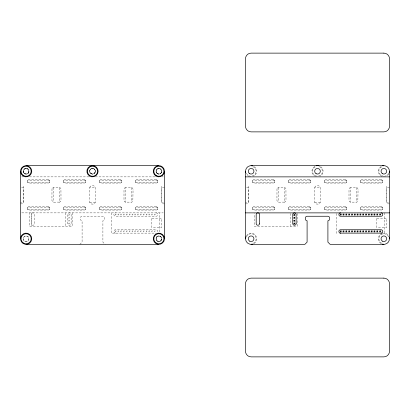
<?xml version="1.0" encoding="UTF-8"?>
<svg xmlns="http://www.w3.org/2000/svg" width="410" height="410" viewBox="0 0 410 410"><rect width="100%" height="100%" fill="white"/><g stroke="black" fill="none" stroke-linecap="round" stroke-linejoin="round"><path stroke-width="0.31" stroke-dasharray="2.05 1.54" d="M111.177 212.877L111.177 233.126L156.061 233.126M159.551 231.86L159.551 212.877M336.174 213.507L336.174 233.126L338.086 233.126M384.549 212.877L384.549 233.126L383.278 233.126M23.319 171.308L23.396 171.887M23.324 171.16L23.401 170.591M89.693 171.308L89.769 171.887M89.698 171.16L89.775 170.591M156.072 171.308L156.148 171.887M156.077 171.16L156.148 170.591M156.072 238.835L156.148 239.389M156.077 238.656L156.148 238.092M161.678 238.835L161.601 239.389M28.592 172.584C29.622 170.857 28.203 168.423 26.199 168.448M89.687 187.565C89.882 184.93 95.115 184.936 95.315 187.565L95.315 202.186C95.115 204.81 89.882 204.821 89.687 202.186L89.687 187.565L95.315 187.565M94.966 172.584C95.991 170.857 94.587 168.418 92.578 168.448M161.34 172.584C162.365 170.857 160.961 168.418 158.952 168.448M314.685 187.565C314.88 184.93 320.118 184.936 320.312 187.565L320.312 202.186C320.118 204.81 314.88 204.821 314.685 202.186L314.685 187.565L320.312 187.565M28.854 171.887L28.931 171.308M95.228 171.887L95.304 171.308M161.601 171.887L161.678 171.308M23.442 170.437L23.657 169.919M89.816 170.437L90.031 169.919M156.195 170.437L156.41 169.919M156.195 237.938L156.41 237.421M161.576 239.517L161.34 240.086M28.843 171.98C28.326 174.301 24.872 174.773 23.734 172.718M95.217 171.98C92.68 178.053 85.946 169.468 92.424 168.448M161.591 171.98C161.074 174.291 157.624 174.788 156.487 172.718M23.739 169.781L24.082 169.33M90.113 169.781L90.456 169.33M156.487 169.781L156.83 169.33M156.487 237.277L156.83 236.831M28.515 172.718L28.141 173.204M94.889 172.718L94.515 173.204M161.263 172.718L160.889 173.204M161.263 240.219C158.04 244.888 153.073 236.447 158.798 235.95M160.863 240.737C162.606 239.132 161.314 235.899 158.952 235.95M24.19 169.217L24.646 168.869M90.569 169.217L91.02 168.869M156.943 169.217L157.394 168.869M156.943 236.719L157.394 236.37M79.842 244.375L82.092 242.125L82.092 220.749A1.686 1.686 0 0 1 80.406 219.063L80.406 217.935A1.686 1.686 0 0 1 82.092 216.249L102.905 216.249A1.686 1.686 0 0 1 104.596 217.935L104.596 219.063A1.686 1.686 0 0 1 102.905 220.749L102.905 242.125L105.155 244.375M28.044 173.292L27.578 173.65M94.418 173.292L93.951 173.65M160.792 173.292L160.325 173.65M160.792 240.793L160.351 241.136M24.774 168.792L25.312 168.566M91.046 173.65L91.02 173.635A2.808 2.808 0 0 1 91.174 168.776L91.686 168.566M157.425 173.65L157.399 173.635A2.808 2.808 0 0 1 157.548 168.776L158.065 168.566M157.522 236.293L158.065 236.068M27.444 173.722L26.916 173.937M93.818 173.722L93.295 173.937M160.197 173.722L159.669 173.937M160.197 241.223L159.669 241.439M26.05 168.448C24.046 168.418 22.632 170.862 23.662 172.584M158.798 168.448C156.789 168.423 155.38 170.857 156.41 172.584M26.763 173.978L26.204 174.05M93.137 173.978L92.583 174.05M159.516 173.978L158.957 174.05M159.516 241.48L158.957 241.551M91.773 168.536L93.229 168.536M158.147 168.536L159.603 168.536M158.147 236.032L159.603 236.032M25.399 168.536L26.855 168.536M125.685 187.565L124.496 188.057L123.999 189.251L123.999 200.5L124.348 201.525L125.25 202.13L131.764 202.145L132.825 201.361L133.06 189.251C132.579 185.945 127.612 188.226 125.685 187.565L125.685 202.186M350.688 187.565L349.494 188.057L349.002 189.251L349.002 200.5L349.351 201.525L350.253 202.13L356.761 202.145L357.827 201.361L358.063 189.251C357.576 185.945 352.615 188.226 350.688 187.565L350.688 202.186M59.25 202.186L60.485 201.715L60.998 200.5L60.941 188.805L60.311 187.888L59.25 187.565M284.253 202.186L285.483 201.715L286.001 200.5L285.939 188.805L285.309 187.888L284.253 187.565M26.045 174.05L25.487 173.978M92.419 174.05L91.861 173.978M158.793 174.05L158.234 173.978M21.781 176.874L23.062 176.874M29.458 176.874L89.621 176.874M95.381 176.874L155.539 176.874M161.94 176.874L163.221 176.874M21.628 187.565L23.314 187.565L23.314 202.186L20.5 202.186M164.502 187.565L161.689 187.565L161.689 202.186L163.375 202.186M246.625 187.565L248.311 187.565L248.311 202.186L245.498 202.186M389.5 187.565L386.686 187.565L386.686 202.186L388.372 202.186M89.687 202.186L95.315 202.186M314.685 202.186L320.312 202.186M20.5 203.873L21.904 203.873A1.686 1.686 0 0 0 23.595 202.186L23.595 187.565A1.686 1.686 0 0 0 21.904 185.873M164.502 203.873L163.093 203.873A1.686 1.686 0 0 1 161.407 202.186L161.407 187.565A1.686 1.686 0 0 1 163.093 185.873M245.498 203.873L246.907 203.873A1.686 1.686 0 0 0 248.593 202.186L248.593 187.565A1.686 1.686 0 0 0 246.907 185.873M389.5 203.873L388.096 203.873A1.686 1.686 0 0 1 386.404 202.186L386.404 187.565A1.686 1.686 0 0 1 388.096 185.873M21.781 212.877L163.221 212.877M158.793 241.551L158.234 241.48M158.081 173.937L157.553 173.722M91.707 173.937L91.179 173.722M25.276 173.927L24.805 173.722M158.081 241.439L157.553 241.223M159.685 168.566L160.228 168.792M93.311 168.566L93.854 168.792M26.937 168.566L27.475 168.792M159.685 236.068L160.228 236.293M157.399 241.136L156.958 240.793M24.672 173.65L24.21 173.292M160.356 168.869L160.807 169.217M93.982 168.869L94.433 169.217M160.356 236.37L160.807 236.719M27.603 168.869L28.059 169.217M156.958 173.292L157.399 173.635A2.808 2.808 0 0 0 161.678 171.339A2.808 2.808 0 0 0 157.548 168.776M90.584 173.292L91.02 173.635A2.808 2.808 0 0 0 95.304 171.339A2.808 2.808 0 0 0 91.174 168.776M160.92 169.33L161.263 169.781M160.92 236.831L161.263 237.277M94.541 169.33L94.884 169.781M28.167 169.33L28.51 169.781M156.861 240.706L156.487 240.219M90.487 173.204L90.113 172.718M156.861 173.204L156.174 172.021M24.139 173.24L23.406 171.98M161.34 169.919L161.555 170.437M161.34 237.421L161.555 237.938M94.966 169.919L95.181 170.437M28.592 169.919L28.808 170.437M156.41 240.086L156.174 239.517M90.036 172.584L89.785 171.98M161.601 170.591L161.673 171.16M161.601 238.092L161.673 238.656M95.228 170.591L95.299 171.16M28.849 170.591L28.925 171.16M356.31 187.565L356.31 202.186M297.137 213.487L297.137 226.376L254.39 226.376L254.39 213.487M290.388 213.487L290.388 226.376M278.687 187.565L278.687 202.186M131.313 187.565L131.313 202.186M72.139 212.877L72.139 226.376L29.387 226.376L29.387 212.877M65.39 212.877L65.39 226.376M53.689 187.565L53.689 202.186M31.637 212.877L31.637 226.376M156.061 212.877A1.686 1.686 0 0 1 157.748 214.563A1.686 1.686 0 0 1 156.061 216.249L115.564 216.249A1.686 1.686 0 0 1 113.877 214.563A1.686 1.686 0 0 1 115.564 212.877M115.564 233.126A1.686 1.686 0 0 1 113.877 231.44A1.686 1.686 0 0 1 115.564 229.749L156.061 229.749A1.686 1.686 0 0 1 157.522 232.28M388.747 174.06A5.627 5.627 0 0 1 386.225 176.361M381.925 176.525A5.627 5.627 0 0 1 381.526 166.142M320.748 166.66A5.627 5.627 0 0 1 319.851 176.361M315.551 176.525A5.627 5.627 0 0 1 315.146 166.142M380.916 243.535A5.627 5.627 0 0 1 381.843 233.505M382.504 233.295A5.627 5.627 0 0 1 388.987 236.401M254.374 166.66A5.627 5.627 0 0 1 253.477 176.361M249.172 176.525A5.627 5.627 0 0 1 246.635 174.639M246.436 235.653A5.627 5.627 0 0 1 255.394 235.099A5.627 5.627 0 0 1 253.472 243.873M252.883 166.501A5.064 5.064 0 0 1 251.438 176.3M250.812 176.3A5.064 5.064 0 0 1 246.466 173.225M382.12 243.494A5.058 5.058 0 0 1 380.162 235.314A5.058 5.058 0 0 1 388.47 236.637M246.374 237.006A5.064 5.064 0 0 1 254.559 235.048A5.064 5.064 0 0 1 253.236 243.361M388.618 173.005A5.058 5.058 0 0 1 384.185 176.3M383.565 176.3A5.058 5.058 0 0 1 382.048 166.532M319.257 166.501A5.064 5.064 0 0 1 317.811 176.3M317.186 176.3A5.064 5.064 0 0 1 315.669 166.532M151.674 218.499L151.674 227.499L161.801 227.499L161.801 218.499L151.674 218.499M376.677 218.499L376.677 227.499L386.799 227.499L386.799 218.499L376.677 218.499M23.319 238.82C23.252 242.822 29.863 242.038 28.864 238.159C28.336 234.93 23.073 235.545 23.319 238.82M51.993 188.815L51.937 200.5C52.413 203.806 57.379 201.53 59.312 202.186L59.312 187.565L53.187 187.621L51.993 188.815M276.996 188.815L276.94 200.5C277.416 203.806 282.382 201.53 284.314 202.186L284.314 187.565L278.19 187.621L276.996 188.815M48.062 179.688L28.936 179.688A1.686 1.686 0 0 0 27.25 181.374A1.686 1.686 0 0 0 28.936 183.065L48.062 183.065A1.686 1.686 0 0 0 49.748 181.374A1.686 1.686 0 0 0 48.062 179.688M84.06 179.688L64.939 179.688A1.686 1.686 0 0 0 63.248 181.374A1.686 1.686 0 0 0 64.939 183.065L84.06 183.065A1.686 1.686 0 0 0 85.751 181.374A1.686 1.686 0 0 0 84.06 179.688M120.063 179.688L100.937 179.688A1.686 1.686 0 0 0 99.251 181.374A1.686 1.686 0 0 0 100.937 183.065L120.063 183.065A1.686 1.686 0 0 0 121.749 181.374A1.686 1.686 0 0 0 120.063 179.688M156.061 179.688L136.94 179.688A1.686 1.686 0 0 0 135.249 181.374A1.686 1.686 0 0 0 136.94 183.065L156.061 183.065A1.686 1.686 0 0 0 157.748 181.374A1.686 1.686 0 0 0 156.061 179.688M273.06 179.688L253.939 179.688A1.686 1.686 0 0 0 252.252 181.374A1.686 1.686 0 0 0 253.939 183.065L273.06 183.065A1.686 1.686 0 0 0 274.751 181.374A1.686 1.686 0 0 0 273.06 179.688M309.063 179.688L289.937 179.688A1.686 1.686 0 0 0 288.25 181.374A1.686 1.686 0 0 0 289.937 183.065L309.063 183.065A1.686 1.686 0 0 0 310.749 181.374A1.686 1.686 0 0 0 309.063 179.688M345.061 179.688L325.94 179.688A1.686 1.686 0 0 0 324.248 181.374A1.686 1.686 0 0 0 325.94 183.065L345.061 183.065A1.686 1.686 0 0 0 346.752 181.374A1.686 1.686 0 0 0 345.061 179.688M381.064 179.688L361.938 179.688A1.686 1.686 0 0 0 360.252 181.374A1.686 1.686 0 0 0 361.938 183.065L381.064 183.065A1.686 1.686 0 0 0 382.75 181.374A1.686 1.686 0 0 0 381.064 179.688M49.748 180.251L27.25 180.251L27.25 182.501L49.748 182.501L49.748 180.251M85.751 180.251L63.248 180.251L63.248 182.501L85.751 182.501L85.751 180.251M121.749 180.251L99.251 180.251L99.251 182.501L121.749 182.501L121.749 180.251M157.748 180.251L135.249 180.251L135.249 182.501L157.748 182.501L157.748 180.251M274.751 180.251L252.252 180.251L252.252 182.501L274.751 182.501L274.751 180.251M310.749 180.251L288.25 180.251L288.25 182.501L310.749 182.501L310.749 180.251M346.752 180.251L324.248 180.251L324.248 182.501L346.752 182.501L346.752 180.251M382.75 180.251L360.252 180.251L360.252 182.501L382.75 182.501L382.75 180.251M48.062 206.686L28.936 206.686A1.686 1.686 0 0 0 27.25 208.377A1.686 1.686 0 0 0 28.936 210.063L48.062 210.063A1.686 1.686 0 0 0 49.748 208.377A1.686 1.686 0 0 0 48.062 206.686M84.06 206.686L64.939 206.686A1.686 1.686 0 0 0 63.248 208.377A1.686 1.686 0 0 0 64.939 210.063L84.06 210.063A1.686 1.686 0 0 0 85.751 208.377A1.686 1.686 0 0 0 84.06 206.686M120.063 206.686L100.937 206.686A1.686 1.686 0 0 0 99.251 208.377A1.686 1.686 0 0 0 100.937 210.063L120.063 210.063A1.686 1.686 0 0 0 121.749 208.377A1.686 1.686 0 0 0 120.063 206.686M156.061 206.686L136.94 206.686A1.686 1.686 0 0 0 135.249 208.377A1.686 1.686 0 0 0 136.94 210.063L156.061 210.063A1.686 1.686 0 0 0 157.748 208.377A1.686 1.686 0 0 0 156.061 206.686M273.06 206.686L253.939 206.686A1.686 1.686 0 0 0 252.252 208.377A1.686 1.686 0 0 0 253.939 210.063L273.06 210.063A1.686 1.686 0 0 0 274.751 208.377A1.686 1.686 0 0 0 273.06 206.686M309.063 206.686L289.937 206.686A1.686 1.686 0 0 0 288.25 208.377A1.686 1.686 0 0 0 289.937 210.063L309.063 210.063A1.686 1.686 0 0 0 310.749 208.377A1.686 1.686 0 0 0 309.063 206.686M345.061 206.686L325.94 206.686A1.686 1.686 0 0 0 324.248 208.377A1.686 1.686 0 0 0 325.94 210.063L345.061 210.063A1.686 1.686 0 0 0 346.752 208.377A1.686 1.686 0 0 0 345.061 206.686M381.064 206.686L361.938 206.686A1.686 1.686 0 0 0 360.252 208.377A1.686 1.686 0 0 0 361.938 210.063L381.064 210.063A1.686 1.686 0 0 0 382.75 208.377A1.686 1.686 0 0 0 381.064 206.686M49.748 207.25L27.25 207.25L27.25 209.5L49.748 209.5L49.748 207.25M85.751 207.25L63.248 207.25L63.248 209.5L85.751 209.5L85.751 207.25M121.749 207.25L99.251 207.25L99.251 209.5L121.749 209.5L121.749 207.25M157.748 207.25L135.249 207.25L135.249 209.5L157.748 209.5L157.748 207.25M274.751 207.25L252.252 207.25L252.252 209.5L274.751 209.5L274.751 207.25M310.749 207.25L288.25 207.25L288.25 209.5L310.749 209.5L310.749 207.25M346.752 207.25L324.248 207.25L324.248 209.5L346.752 209.5L346.752 207.25M382.75 207.25L360.252 207.25L360.252 209.5L382.75 209.5L382.75 207.25M116.127 214.112L115.225 214.112L115.225 215.014L116.127 215.014L116.127 214.112M118.936 214.112L118.039 214.112L118.039 215.014L118.936 215.014L118.936 214.112M121.749 214.112L120.847 214.112L120.847 215.014L121.749 215.014L121.749 214.112M124.563 214.112L123.661 214.112L123.661 215.014L124.563 215.014L124.563 214.112M127.377 214.112L126.475 214.112L126.475 215.014L127.377 215.014L127.377 214.112M130.185 214.112L129.288 214.112L129.288 215.014L130.185 215.014L130.185 214.112M132.999 214.112L132.102 214.112L132.102 215.014L132.999 215.014L132.999 214.112M135.812 214.112L134.91 214.112L134.91 215.014L135.812 215.014L135.812 214.112M138.626 214.112L137.724 214.112L137.724 215.014L138.626 215.014L138.626 214.112M141.44 214.112L140.538 214.112L140.538 215.014L141.44 215.014L141.44 214.112M144.248 214.112L143.351 214.112L143.351 215.014L144.248 215.014L144.248 214.112M147.062 214.112L146.165 214.112L146.165 215.014L147.062 215.014L147.062 214.112M149.875 214.112L148.974 214.112L148.974 215.014L149.875 215.014L149.875 214.112M152.689 214.112L151.787 214.112L151.787 215.014L152.689 215.014L152.689 214.112M155.498 214.112L154.601 214.112L154.601 215.014L155.498 215.014L155.498 214.112M69.777 214.676L68.875 214.676L68.875 215.573L69.777 215.573L69.777 214.676M69.777 217.49L68.875 217.49L68.875 218.386L69.777 218.386L69.777 217.49M69.777 220.298L68.875 220.298L68.875 221.2L69.777 221.2L69.777 220.298M69.777 223.112L68.875 223.112L68.875 224.014L69.777 224.014L69.777 223.112M116.127 230.989L115.225 230.989L115.225 231.886L116.127 231.886L116.127 230.989M118.936 230.989L118.039 230.989L118.039 231.886L118.936 231.886L118.936 230.989M121.749 230.989L120.847 230.989L120.847 231.886L121.749 231.886L121.749 230.989M124.563 230.989L123.661 230.989L123.661 231.886L124.563 231.886L124.563 230.989M127.377 230.989L126.475 230.989L126.475 231.886L127.377 231.886L127.377 230.989M130.185 230.989L129.288 230.989L129.288 231.886L130.185 231.886L130.185 230.989M132.999 230.989L132.102 230.989L132.102 231.886L132.999 231.886L132.999 230.989M135.812 230.989L134.91 230.989L134.91 231.886L135.812 231.886L135.812 230.989M138.626 230.989L137.724 230.989L137.724 231.886L138.626 231.886L138.626 230.989M141.44 230.989L140.538 230.989L140.538 231.886L141.44 231.886L141.44 230.989M144.248 230.989L143.351 230.989L143.351 231.886L144.248 231.886L144.248 230.989M147.062 230.989L146.165 230.989L146.165 231.886L147.062 231.886L147.062 230.989M149.875 230.989L148.974 230.989L148.974 231.886L149.875 231.886L149.875 230.989M152.689 230.989L151.787 230.989L151.787 231.886L152.689 231.886L152.689 230.989M155.498 230.989L154.601 230.989L154.601 231.886L155.498 231.886L155.498 230.989M71.125 223.563L71.125 214.563A1.686 1.686 0 0 0 69.439 212.877A1.686 1.686 0 0 0 67.752 214.563L67.752 223.563A1.686 1.686 0 0 0 69.439 225.249A1.686 1.686 0 0 0 71.125 223.563M34.563 223.563L34.563 214.563A1.686 1.686 0 0 0 32.877 212.877A1.686 1.686 0 0 0 31.186 214.563L31.186 223.563A1.686 1.686 0 0 0 32.877 225.249A1.686 1.686 0 0 0 34.563 223.563M157.471 241.188A2.814 2.814 0 0 0 161.689 238.748A2.814 2.814 0 0 0 157.471 236.314A2.814 2.814 0 0 0 157.471 241.188M24.718 241.188A2.814 2.814 0 0 0 28.936 238.748A2.814 2.814 0 0 0 24.718 236.314A2.814 2.814 0 0 0 24.718 241.188M24.718 173.686A2.814 2.814 0 0 0 28.936 171.252A2.814 2.814 0 0 0 24.718 168.812A2.814 2.814 0 0 0 24.718 173.686"/><path stroke-width="0.61" d="M26.127 165.625L158.875 165.625M251.125 165.625L383.873 165.625M245.498 176.874L389.5 176.874M245.498 212.877L389.5 212.877M339.992 233.126L381.367 233.126M26.127 244.375L158.875 244.375M251.125 244.375L304.845 244.375L307.095 242.125L307.095 220.749A1.686 1.686 0 0 1 305.404 219.063L305.404 217.935A1.686 1.686 0 0 1 307.095 216.249L327.908 216.249A1.686 1.686 0 0 1 329.594 217.935L329.594 219.063A1.686 1.686 0 0 1 327.908 220.749L327.908 242.125L330.158 244.375L383.873 244.375M389.5 171.252L389.5 238.748M245.498 171.252L245.498 238.748M164.502 171.252L164.502 238.748A5.627 5.627 0 0 1 156.061 243.622A5.627 5.627 0 0 1 156.061 233.879A5.627 5.627 0 0 1 164.502 238.748M20.5 171.252L20.5 238.748M252.826 244.119A5.627 5.627 0 0 1 245.846 236.811M245.713 172.789A5.627 5.627 0 0 1 252.611 165.825M382.504 165.794A5.627 5.627 0 0 1 389.285 172.789M389.372 237.549A5.627 5.627 0 0 1 382.392 244.175M381.064 212.877A1.686 1.686 0 0 1 382.75 214.563A1.686 1.686 0 0 1 381.064 216.249L340.561 216.249A1.686 1.686 0 0 1 338.875 214.563A1.686 1.686 0 0 1 340.561 212.877M381.064 233.126A1.686 1.686 0 0 0 382.75 231.44A1.686 1.686 0 0 0 381.064 229.749L340.561 229.749A1.686 1.686 0 0 0 338.875 231.44A1.686 1.686 0 0 0 340.561 233.126M316.13 165.794A5.627 5.627 0 0 1 318.985 165.825M383.873 53.126L251.125 53.126A5.627 5.627 0 0 0 245.498 58.748L245.498 126.249A5.627 5.627 0 0 0 251.125 131.876L383.873 131.876A5.627 5.627 0 0 0 389.5 126.249L389.5 58.748A5.627 5.627 0 0 0 383.873 53.126M341.125 214.112L340.223 214.112L340.223 215.014L341.125 215.014L341.125 214.112M343.939 214.112L343.037 214.112L343.037 215.014L343.939 215.014L343.939 214.112M346.752 214.112L345.85 214.112L345.85 215.014L346.752 215.014L346.752 214.112M349.561 214.112L348.664 214.112L348.664 215.014L349.561 215.014L349.561 214.112M352.374 214.112L351.472 214.112L351.472 215.014L352.374 215.014L352.374 214.112M355.188 214.112L354.286 214.112L354.286 215.014L355.188 215.014L355.188 214.112M358.002 214.112L357.1 214.112L357.1 215.014L358.002 215.014L358.002 214.112M360.81 214.112L359.913 214.112L359.913 215.014L360.81 215.014L360.81 214.112M363.624 214.112L362.727 214.112L362.727 215.014L363.624 215.014L363.624 214.112M366.437 214.112L365.535 214.112L365.535 215.014L366.437 215.014L366.437 214.112M369.251 214.112L368.349 214.112L368.349 215.014L369.251 215.014L369.251 214.112M372.065 214.112L371.163 214.112L371.163 215.014L372.065 215.014L372.065 214.112M374.873 214.112L373.976 214.112L373.976 215.014L374.873 215.014L374.873 214.112M377.687 214.112L376.79 214.112L376.79 215.014L377.687 215.014L377.687 214.112M380.5 214.112L379.598 214.112L379.598 215.014L380.5 215.014L380.5 214.112M294.775 214.676L293.873 214.676L293.873 215.573L294.775 215.573L294.775 214.676M294.775 217.49L293.873 217.49L293.873 218.386L294.775 218.386L294.775 217.49M294.775 220.298L293.873 220.298L293.873 221.2L294.775 221.2L294.775 220.298M294.775 223.112L293.873 223.112L293.873 224.014L294.775 224.014L294.775 223.112M341.125 230.989L340.223 230.989L340.223 231.886L341.125 231.886L341.125 230.989M343.939 230.989L343.037 230.989L343.037 231.886L343.939 231.886L343.939 230.989M346.752 230.989L345.85 230.989L345.85 231.886L346.752 231.886L346.752 230.989M349.561 230.989L348.664 230.989L348.664 231.886L349.561 231.886L349.561 230.989M352.374 230.989L351.472 230.989L351.472 231.886L352.374 231.886L352.374 230.989M355.188 230.989L354.286 230.989L354.286 231.886L355.188 231.886L355.188 230.989M358.002 230.989L357.1 230.989L357.1 231.886L358.002 231.886L358.002 230.989M360.81 230.989L359.913 230.989L359.913 231.886L360.81 231.886L360.81 230.989M363.624 230.989L362.727 230.989L362.727 231.886L363.624 231.886L363.624 230.989M366.437 230.989L365.535 230.989L365.535 231.886L366.437 231.886L366.437 230.989M369.251 230.989L368.349 230.989L368.349 231.886L369.251 231.886L369.251 230.989M372.065 230.989L371.163 230.989L371.163 231.886L372.065 231.886L372.065 230.989M374.873 230.989L373.976 230.989L373.976 231.886L374.873 231.886L374.873 230.989M377.687 230.989L376.79 230.989L376.79 231.886L377.687 231.886L377.687 230.989M380.5 230.989L379.598 230.989L379.598 231.886L380.5 231.886L380.5 230.989M383.873 278.123L251.125 278.123A5.627 5.627 0 0 0 245.498 283.751L245.498 351.252A5.627 5.627 0 0 0 251.125 356.874L383.873 356.874A5.627 5.627 0 0 0 389.5 351.252L389.5 283.751A5.627 5.627 0 0 0 383.873 278.123M296.122 223.563L296.122 214.563A1.686 1.686 0 0 0 294.436 212.877A1.686 1.686 0 0 0 292.75 214.563L292.75 223.563A1.686 1.686 0 0 0 294.436 225.249A1.686 1.686 0 0 0 296.122 223.563M259.561 223.563L259.561 214.563A1.686 1.686 0 0 0 257.875 212.877A1.686 1.686 0 0 0 256.188 214.563L256.188 223.563A1.686 1.686 0 0 0 257.875 225.249A1.686 1.686 0 0 0 259.561 223.563M382.468 241.188A2.814 2.814 0 0 0 386.686 238.748A2.814 2.814 0 0 0 382.468 236.314A2.814 2.814 0 0 0 382.468 241.188M249.721 241.188A2.814 2.814 0 0 0 253.939 238.748A2.814 2.814 0 0 0 249.721 236.314A2.814 2.814 0 0 0 249.721 241.188M249.721 173.686A2.814 2.814 0 0 0 253.939 171.252A2.814 2.814 0 0 0 249.721 168.812A2.814 2.814 0 0 0 249.721 173.686M23.16 243.545A5.627 5.627 0 0 0 31.744 238.933A5.627 5.627 0 0 0 23.462 233.802A5.627 5.627 0 0 0 23.16 243.545M23.165 176.034A5.627 5.627 0 0 0 31.749 171.421A5.627 5.627 0 0 0 23.462 166.296A5.627 5.627 0 0 0 23.165 176.034M155.913 176.034A5.627 5.627 0 0 0 164.497 171.421A5.627 5.627 0 0 0 156.215 166.296A5.627 5.627 0 0 0 155.913 176.034M89.539 176.034A5.627 5.627 0 0 0 98.123 171.421A5.627 5.627 0 0 0 89.841 166.296A5.627 5.627 0 0 0 89.539 176.034M23.462 175.552A5.064 5.064 0 0 0 31.186 171.406A5.064 5.064 0 0 0 23.729 166.793A5.064 5.064 0 0 0 23.462 175.552M156.21 175.552A5.064 5.064 0 0 0 163.933 171.406A5.064 5.064 0 0 0 156.482 166.793A5.064 5.064 0 0 0 156.21 175.552M156.21 243.053A5.064 5.064 0 0 0 163.933 238.907A5.064 5.064 0 0 0 156.482 234.289A5.064 5.064 0 0 0 156.21 243.053M89.836 175.552A5.064 5.064 0 0 0 97.559 171.406A5.064 5.064 0 0 0 90.108 166.793A5.064 5.064 0 0 0 89.836 175.552M23.457 243.063A5.064 5.064 0 0 0 31.18 238.917A5.064 5.064 0 0 0 23.729 234.3A5.064 5.064 0 0 0 23.457 243.063M316.095 173.686A2.814 2.814 0 0 0 320.312 171.252A2.814 2.814 0 0 0 316.095 168.812A2.814 2.814 0 0 0 316.095 173.686M382.468 173.686A2.814 2.814 0 0 0 386.686 171.252A2.814 2.814 0 0 0 382.468 168.812A2.814 2.814 0 0 0 382.468 173.686"/></g></svg>
